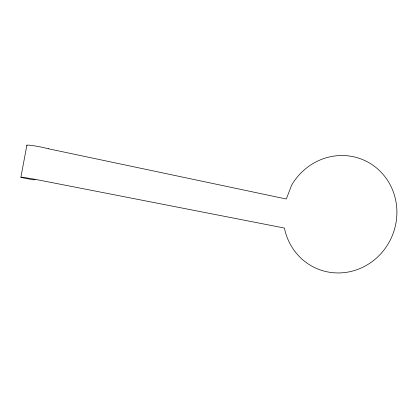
<?xml version="1.0" encoding="UTF-8"?>
<svg xmlns="http://www.w3.org/2000/svg" width="418" height="418" viewBox="0 0 418 418"><rect width="100%" height="100%" fill="white"/><g stroke="black" fill="none" stroke-linecap="round" stroke-linejoin="round"><path stroke-width="0.63" d="M20.9 177.175L26.888 145.182M48.253 148.74L286.32 199.015L291.607 185.231A59.11 56.43 -67.3 0 1 381.697 172.853A59.11 56.43 -67.3 0 1 366.152 265.487A59.11 56.43 -67.3 0 1 284.418 228.05L39.731 180.215A11.835 0.366 9.9 0 0 23.256 177.404A11.835 0.366 9.9 0 0 25.467 178.308L33.456 179.865A17.363 15.288 -84.9 0 0 35.175 179.285M48.394 148.751L45.677 148.103A11.798 0.878 10.6 0 0 32.693 145.6A11.798 0.878 10.6 0 0 26.898 145.417"/></g></svg>
